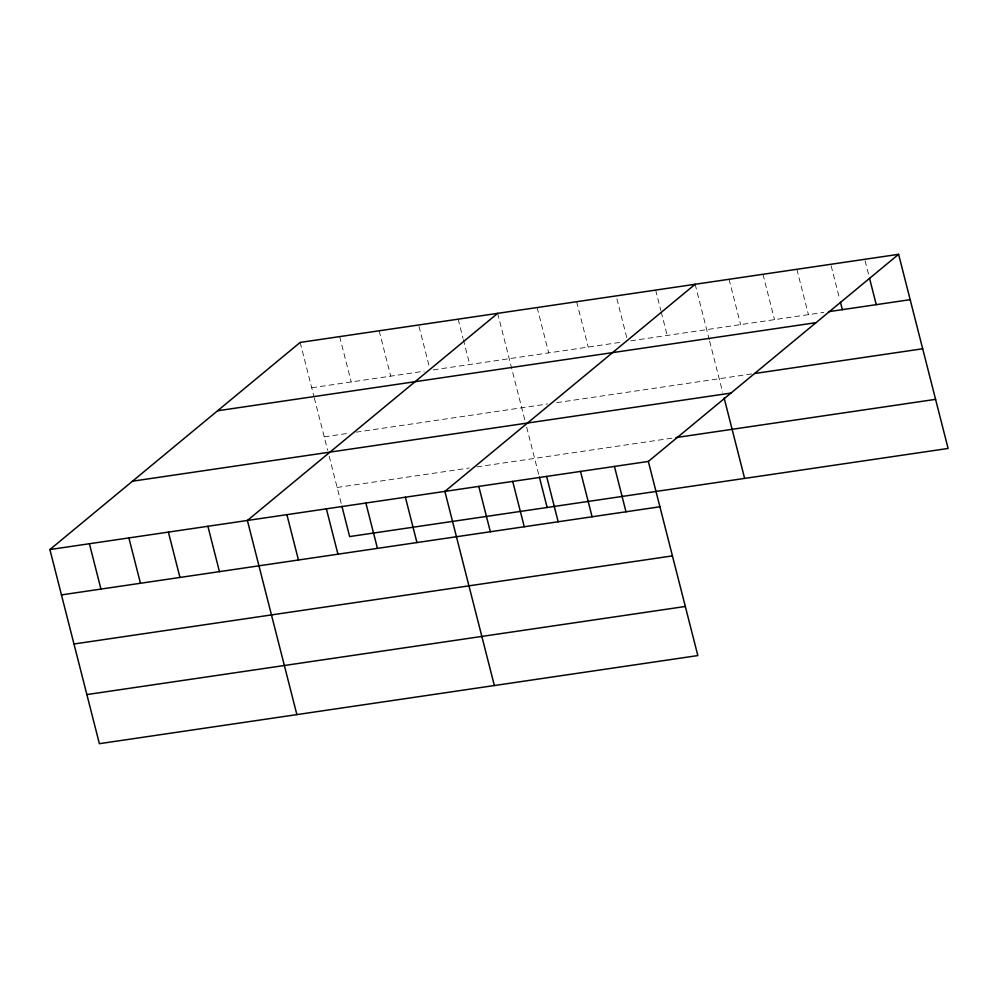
<?xml version="1.0" encoding="UTF-8"?>
<svg xmlns="http://www.w3.org/2000/svg" width="998" height="998" viewBox="0 0 998 998"><rect width="100%" height="100%" fill="white"/><g stroke="black" fill="none" stroke-linecap="round" stroke-linejoin="round"><path stroke-width="0.75" stroke-dasharray="4.99 3.74" d="M311.725 387.773L424.138 371.219M433.257 369.884L621.629 342.152M630.748 340.805L823.849 312.374M324.238 436.875L348.539 433.294M356.136 432.171L547.553 403.99M556.672 402.656L753.128 373.726M337.124 487.461L469.297 468M476.894 466.889L672.864 438.035M865.079 260.777L868.809 275.398M831.159 265.767L839.742 299.412M796.878 269.298L808.442 314.644M762.971 274.288L774.523 319.634M729.051 279.278L740.616 324.637M695.144 284.28L709.279 339.732M709.64 341.179L722.627 392.114M655.649 290.094L660.863 310.565M661.237 312.037L667.2 335.44M616.889 298.826L626.956 338.322M576.644 301.72L588.209 347.067M537.149 307.534L548.713 352.88M497.653 313.347L525.135 421.193M526.657 427.144L539.032 475.709M458.157 319.16L462.997 338.185M463.371 339.644L469.709 364.519M419.023 326.446L429.464 367.401M379.153 330.8L390.717 376.146M339.657 336.613L351.221 381.96M300.161 342.426L313.933 396.443M314.295 397.878L327.643 450.26M329.165 456.211L341.553 504.788"/><path stroke-width="1.5" d="M898.612 254.315L648.351 461.438L697.839 655.574L99.388 743.685L49.9 549.549L300.161 342.426L898.612 254.315L948.1 448.451L349.649 536.562L341.915 506.236M497.653 313.347L247.392 520.469L296.88 714.605M695.144 284.28L444.883 491.403L494.359 685.526M828.477 311.7L910.176 299.662M217.576 410.777L816.027 322.666M754.675 373.501L922.688 348.764M132.484 481.198L730.935 393.087M675.895 437.586L935.588 399.35M49.9 549.549L648.351 461.438M61.464 594.895L659.915 506.784M73.977 643.997L672.427 555.886M86.863 694.583L685.327 606.472M869.545 278.33L876.256 304.664M840.491 302.344L842.349 309.654M724.149 398.065L744.62 478.404M614.444 466.428L625.995 511.787M580.524 471.43L592.088 516.777M546.617 476.42L558.181 521.767M539.407 477.156L547.141 507.483M512.71 481.41L524.262 526.757M478.791 486.4L490.355 531.759M405.388 497.216L416.939 542.563M365.879 503.029L377.444 548.376M326.383 508.843L337.948 554.189M286.888 514.656L298.452 560.003M207.896 526.283L219.448 571.642M168.4 532.096L179.952 577.455M128.892 537.922L140.456 583.269M89.396 543.735L100.96 589.082"/></g></svg>
